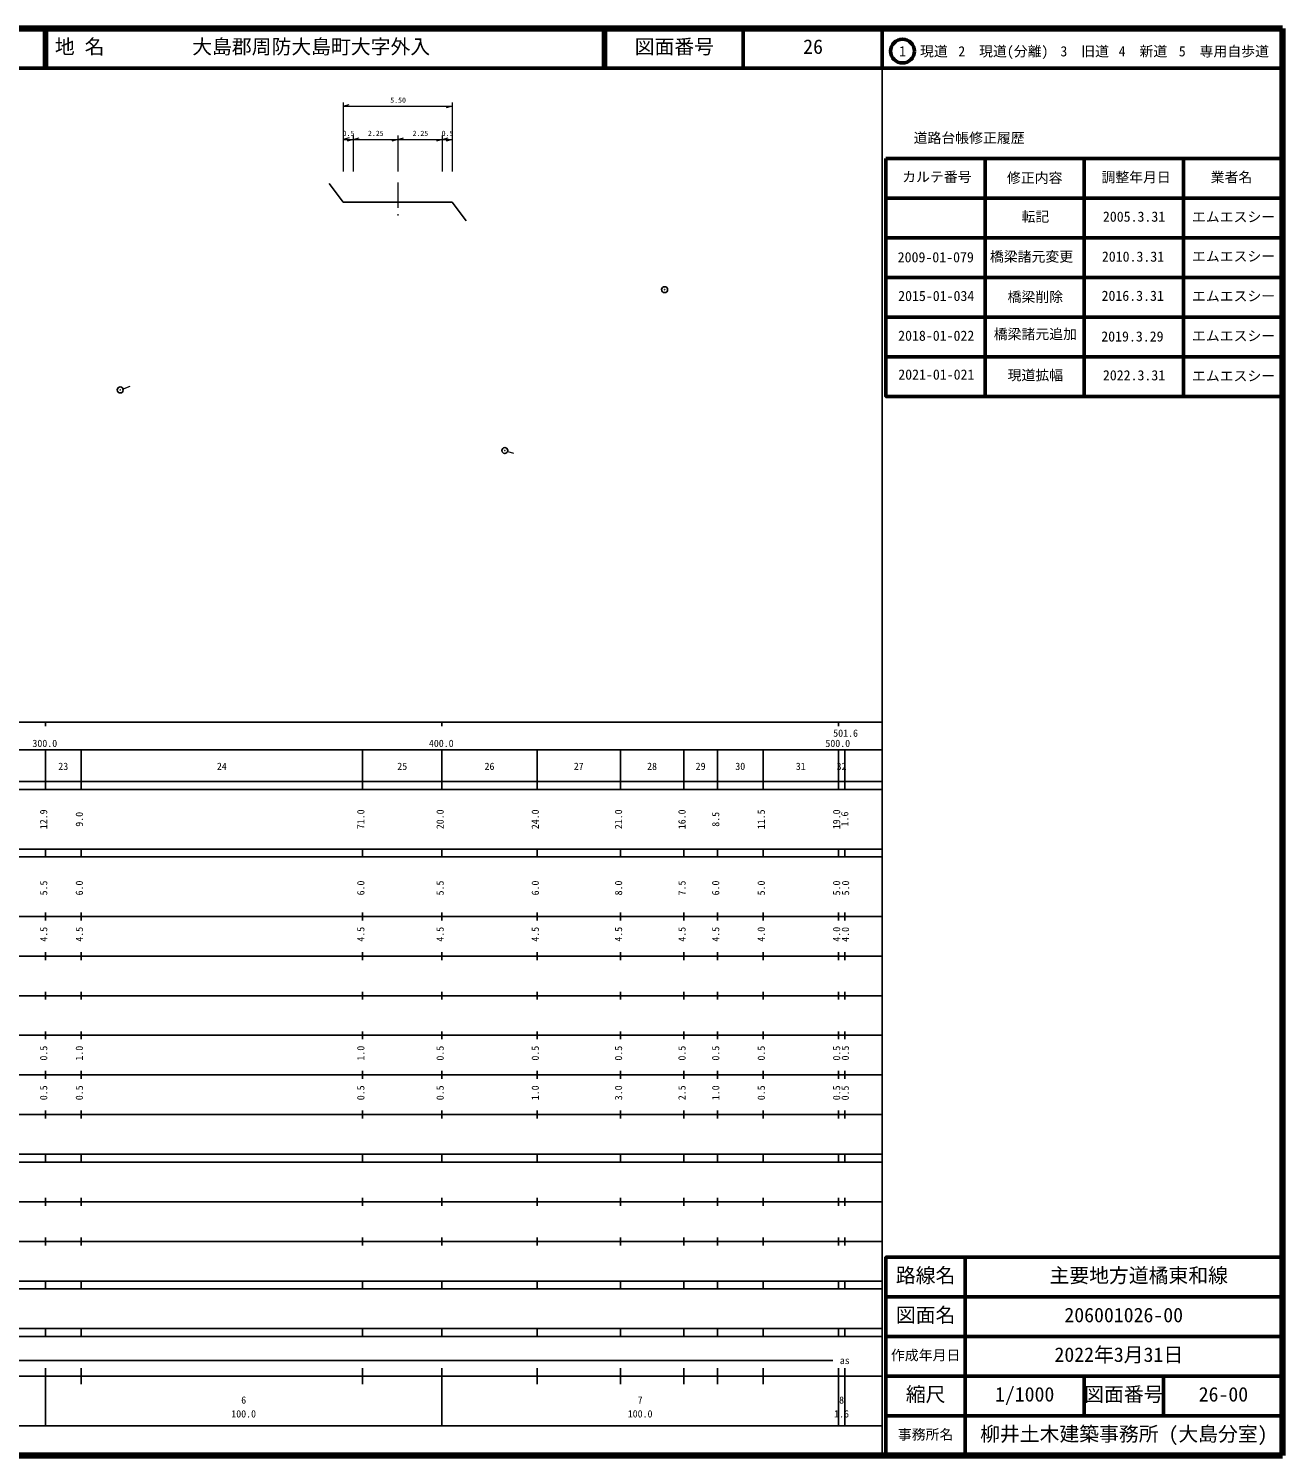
# Model space of a CAD drawing. Units: millimetres, scale not verified, with parts at other scales. Extents: x 40000 to 680000, y 20000 to 380000.
# Drawn here: x 363736 to 680000, y 20000 to 380000 of the extents above; entities that cross this region are included whole.
import ezdxf
from ezdxf.enums import TextEntityAlignment as Align

# ---------------------------------------------------------------- set-up
doc = ezdxf.new("R2010")
doc.units = ezdxf.units.MM
doc.header["$LTSCALE"] = 1000
doc.linetypes.add('USER3', pattern=[10, 6.4, -1.6, 0.4, -1.6])
for name, color, linetype, lineweight in [('M-BGD', 7, 'Continuous', 25), ('M-BMK', 2, 'USER3', 13), ('M-BMK-SRVR', 3, 'Continuous', 25), ('M-STR-HTXT', 7, 'Continuous', 13), ('M-TTL', 2, 'Continuous', 140), ('M-TTL-BAND', 7, 'Continuous', 25), ('M-TTL-FRAM', 2, 'Continuous', 50), ('M-TTL-LINE', 7, 'Continuous', 50)]:
    doc.layers.add(name, color=color, linetype=linetype, lineweight=lineweight)
doc.layers.add('M-TTL-TXT', color=7, linetype='Continuous')
doc.styles.add('ＭＳ ゴシック', font='')
doc.styles.get('ＭＳ ゴシック').set_extended_font_data('MS Gothic')

msp = doc.modelspace()

# ---------------------------------------------------------------- linework, layer by layer
at = {"layer": 'M-BGD'}
for p, q in [((439543, 340891), (443092, 336192)), ((470592, 336192), (474140, 331493))]:
    msp.add_line(p, q, dxfattribs=at)
msp.add_lwpolyline([(470592, 336192), (468092, 336192), (445592, 336192), (443092, 336192)], dxfattribs=at)
at = {"layer": 'M-BMK'}
for p, q in [((456842, 341192), (456842, 331192)), ((387455, 289010), (389397, 289769)), ((484653, 273289), (486093, 272830))]:
    msp.add_line(p, q, dxfattribs=at)
at = {"layer": 'M-BMK-SRVR'}
for centre, radius in [((524162, 314124), 750), ((524162, 314124), 30), ((386864, 288824), 750), ((386864, 288824), 30), ((483859, 273529), 750), ((483859, 273529), 30)]:
    msp.add_circle(centre, radius, dxfattribs=at)
at = {"layer": 'M-STR-HTXT'}
for p, q in [((443092, 361382), (443092, 343972)), ((443092, 360382), (444592, 360802)), ((443092, 360382), (470592, 360382)), ((470592, 360382), (469092, 359962)), ((470592, 361382), (470592, 343972)), ((445592, 353012), (445592, 343972)), ((456842, 353012), (456842, 343972)), ((468092, 353012), (468092, 343972)), ((444592, 352432), (443092, 352012)), ((443092, 352012), (445592, 352012)), ((445592, 352012), (444092, 351592)), ((445592, 352012), (447092, 352432)), ((445592, 352012), (456842, 352012)), ((456842, 352012), (455342, 351592)), ((456842, 352012), (458342, 352432)), ((456842, 352012), (468092, 352012)), ((468092, 352012), (466592, 351592)), ((468092, 352012), (469592, 352432)), ((468092, 352012), (470592, 352012)), ((470592, 352012), (469092, 351592))]:
    msp.add_line(p, q, dxfattribs=at)
at = {"layer": 'M-TTL'}
for p, q in [((680000, 380000), (40000, 380000)), ((680000, 20000), (680000, 380000)), ((40000, 20000), (680000, 20000))]:
    msp.add_line(p, q, dxfattribs=at)
at = {"layer": 'M-TTL-BAND'}
for p, q in [((579000, 20000), (579000, 370000)), ((40000, 205000), (579000, 205000)), ((368000, 205000), (368000, 204000)), ((468000, 205000), (468000, 204000)), ((568000, 205000), (568000, 204000)), ((68000, 198000), (579000, 198000)), ((368000, 188000), (368000, 198000)), ((377000, 188000), (377000, 198000)), ((448000, 188000), (448000, 198000)), ((468000, 188000), (468000, 198000)), ((492000, 188000), (492000, 198000)), ((513000, 188000), (513000, 198000)), ((529000, 188000), (529000, 198000)), ((537500, 188000), (537500, 198000)), ((549000, 188000), (549000, 198000)), ((568000, 188000), (568000, 198000)), ((569600, 188000), (569600, 198000)), ((40000, 190000), (579000, 190000)), ((40000, 188000), (579000, 188000)), ((40000, 173000), (579000, 173000)), ((368000, 171000), (368000, 173000)), ((377000, 171000), (377000, 173000)), ((448000, 171000), (448000, 173000)), ((468000, 171000), (468000, 173000)), ((492000, 171000), (492000, 173000)), ((513000, 171000), (513000, 173000)), ((529000, 171000), (529000, 173000)), ((537500, 171000), (537500, 173000)), ((549000, 171000), (549000, 173000)), ((568000, 171000), (568000, 173000)), ((569600, 171000), (569600, 173000)), ((40000, 171000), (579000, 171000)), ((40000, 156000), (579000, 156000)), ((368000, 155000), (368000, 157000)), ((377000, 155000), (377000, 157000)), ((448000, 155000), (448000, 157000)), ((468000, 155000), (468000, 157000)), ((492000, 155000), (492000, 157000)), ((513000, 155000), (513000, 157000)), ((529000, 155000), (529000, 157000)), ((537500, 155000), (537500, 157000)), ((549000, 155000), (549000, 157000)), ((568000, 155000), (568000, 157000)), ((569600, 155000), (569600, 157000)), ((52000, 146000), (579000, 146000)), ((368000, 145000), (368000, 147000)), ((377000, 145000), (377000, 147000)), ((448000, 145000), (448000, 147000)), ((468000, 145000), (468000, 147000)), ((492000, 145000), (492000, 147000)), ((513000, 145000), (513000, 147000)), ((529000, 145000), (529000, 147000)), ((537500, 145000), (537500, 147000)), ((549000, 145000), (549000, 147000)), ((568000, 145000), (568000, 147000)), ((569600, 145000), (569600, 147000)), ((368000, 135000), (368000, 137000)), ((377000, 135000), (377000, 137000)), ((448000, 135000), (448000, 137000)), ((468000, 135000), (468000, 137000)), ((492000, 135000), (492000, 137000)), ((513000, 135000), (513000, 137000)), ((529000, 135000), (529000, 137000)), ((537500, 135000), (537500, 137000)), ((549000, 135000), (549000, 137000)), ((568000, 135000), (568000, 137000)), ((569600, 135000), (569600, 137000)), ((52000, 136000), (579000, 136000)), ((46000, 126000), (579000, 126000)), ((368000, 125000), (368000, 127000)), ((377000, 125000), (377000, 127000)), ((448000, 125000), (448000, 127000)), ((468000, 125000), (468000, 127000)), ((492000, 125000), (492000, 127000)), ((513000, 125000), (513000, 127000)), ((529000, 125000), (529000, 127000)), ((537500, 125000), (537500, 127000)), ((549000, 125000), (549000, 127000)), ((568000, 125000), (568000, 127000)), ((569600, 125000), (569600, 127000)), ((52000, 116000), (579000, 116000)), ((368000, 115000), (368000, 117000)), ((377000, 115000), (377000, 117000)), ((448000, 115000), (448000, 117000)), ((468000, 115000), (468000, 117000)), ((492000, 115000), (492000, 117000)), ((513000, 115000), (513000, 117000)), ((529000, 115000), (529000, 117000)), ((537500, 115000), (537500, 117000)), ((549000, 115000), (549000, 117000)), ((568000, 115000), (568000, 117000)), ((569600, 115000), (569600, 117000)), ((46000, 106000), (579000, 106000)), ((368000, 105000), (368000, 107000)), ((377000, 105000), (377000, 107000)), ((448000, 105000), (448000, 107000)), ((468000, 105000), (468000, 107000)), ((492000, 105000), (492000, 107000)), ((513000, 105000), (513000, 107000)), ((529000, 105000), (529000, 107000)), ((537500, 105000), (537500, 107000)), ((549000, 105000), (549000, 107000)), ((568000, 105000), (568000, 107000)), ((569600, 105000), (569600, 107000)), ((40000, 96000), (579000, 96000)), ((40000, 94000), (579000, 94000)), ((368000, 94000), (368000, 96000)), ((377000, 94000), (377000, 96000)), ((448000, 94000), (448000, 96000)), ((468000, 94000), (468000, 96000)), ((492000, 94000), (492000, 96000)), ((513000, 94000), (513000, 96000)), ((529000, 94000), (529000, 96000)), ((537500, 94000), (537500, 96000)), ((549000, 94000), (549000, 96000)), ((568000, 94000), (568000, 96000)), ((569600, 94000), (569600, 96000)), ((49000, 84000), (579000, 84000)), ((368000, 83000), (368000, 85000)), ((377000, 83000), (377000, 85000)), ((448000, 83000), (448000, 85000)), ((468000, 83000), (468000, 85000)), ((492000, 83000), (492000, 85000)), ((513000, 83000), (513000, 85000)), ((529000, 83000), (529000, 85000)), ((537500, 83000), (537500, 85000)), ((549000, 83000), (549000, 85000)), ((568000, 83000), (568000, 85000)), ((569600, 83000), (569600, 85000)), ((40000, 74000), (579000, 74000)), ((368000, 73000), (368000, 75000)), ((377000, 73000), (377000, 75000)), ((448000, 73000), (448000, 75000)), ((468000, 73000), (468000, 75000)), ((492000, 73000), (492000, 75000)), ((513000, 73000), (513000, 75000)), ((529000, 73000), (529000, 75000)), ((537500, 73000), (537500, 75000)), ((549000, 73000), (549000, 75000)), ((568000, 73000), (568000, 75000)), ((569600, 73000), (569600, 75000)), ((40000, 64000), (579000, 64000)), ((40000, 62000), (579000, 62000)), ((368000, 62000), (368000, 64000)), ((377000, 62000), (377000, 64000)), ((448000, 62000), (448000, 64000)), ((468000, 62000), (468000, 64000)), ((492000, 62000), (492000, 64000)), ((513000, 62000), (513000, 64000)), ((529000, 62000), (529000, 64000)), ((537500, 62000), (537500, 64000)), ((549000, 62000), (549000, 64000)), ((568000, 62000), (568000, 64000)), ((569600, 62000), (569600, 64000)), ((40000, 52000), (579000, 52000)), ((368000, 50000), (368000, 52000)), ((377000, 50000), (377000, 52000)), ((448000, 50000), (448000, 52000)), ((468000, 50000), (468000, 52000)), ((492000, 50000), (492000, 52000)), ((513000, 50000), (513000, 52000)), ((529000, 50000), (529000, 52000)), ((537500, 50000), (537500, 52000)), ((549000, 50000), (549000, 52000)), ((568000, 50000), (568000, 52000)), ((569600, 50000), (569600, 52000)), ((40000, 50000), (579000, 50000)), ((307800, 44000), (566600, 44000)), ((40000, 40000), (579000, 40000)), ((368000, 27500), (368000, 42000)), ((377000, 38000), (377000, 42000)), ((448000, 38000), (448000, 42000)), ((468000, 27500), (468000, 42000)), ((492000, 38000), (492000, 42000)), ((513000, 38000), (513000, 42000)), ((529000, 38000), (529000, 42000)), ((537500, 38000), (537500, 42000)), ((549000, 38000), (549000, 42000)), ((568000, 27500), (568000, 42000)), ((569600, 27500), (569600, 42000)), ((68000, 27500), (579000, 27500))]:
    msp.add_line(p, q, dxfattribs=at)
at = {"layer": 'M-TTL-FRAM'}
msp.add_line((580000, 347197), (680000, 347197), dxfattribs=at)
for points in [[(580000, 347197), (580000, 287197), (680000, 287197)], [(680000, 70000), (580000, 70000), (580000, 20000)]]:
    msp.add_lwpolyline(points, dxfattribs=at)
at = {"layer": 'M-TTL-LINE'}
for p, q in [((367750, 380000), (367750, 370000)), ((368250, 380000), (368250, 370000)), ((508746, 380000), (508746, 370000)), ((509246, 380000), (509246, 370000)), ((543996, 380000), (543996, 370000)), ((579000, 380000), (579000, 370000)), ((40000, 370000), (680000, 370000)), ((605000, 347197), (605000, 287197)), ((630000, 347197), (630000, 287197)), ((655000, 347197), (655000, 287197)), ((580000, 337197), (680000, 337197)), ((580000, 327197), (680000, 327197)), ((580000, 317197), (680000, 317197)), ((580000, 307197), (680000, 307197)), ((580000, 297197), (680000, 297197)), ((600000, 70000), (600000, 20000)), ((680000, 60000), (580000, 60000)), ((680000, 50000), (580000, 50000)), ((680000, 40000), (580000, 40000)), ((630000, 40000), (630000, 30000)), ((650000, 40000), (650000, 30000)), ((680000, 30000), (580000, 30000))]:
    msp.add_line(p, q, dxfattribs=at)
msp.add_circle((584174, 374314), 3000, dxfattribs=at)

# ---------------------------------------------------------------- texts
at = {"layer": 'M-STR-HTXT', "style": 'ＭＳ ゴシック', "width": 1.05}
for s, p in [('5.50', (454967, 360882)), ('0.5', (442942, 352512)), ('2.25', (449342, 352512)), ('2.25', (460592, 352512)), ('0.5', (467942, 352512))]:
    msp.add_text(s, height=1320, dxfattribs=at).set_placement(p, align=Align.BOTTOM_LEFT)
at = {"layer": 'M-TTL-BAND', "style": 'ＭＳ ゴシック'}
for s, p in [('501.6', (566697, 200771)), ('300.0', (364719, 198195)), ('400.0', (464719, 198195)), ('500.0', (564719, 198195)), ('23', (371250, 192405)), ('24', (411250, 192405)), ('25', (456750, 192405)), ('26', (478750, 192405)), ('27', (501250, 192405)), ('28', (519750, 192405)), ('29', (532000, 192405)), ('30', (542000, 192405)), ('31', (557250, 192405)), ('32', (567550, 192405)), ('as', (568350, 42500)), ('6', (417375, 32523)), ('7', (517375, 32523)), ('8', (568175, 32523)), ('100.0', (414875, 29033)), ('100.0', (514875, 29033)), ('1.6', (566925, 29033))]:
    msp.add_text(s, height=1833, dxfattribs=at).set_placement(p, align=Align.BOTTOM_LEFT)
for s, p in [('12.9', (369000, 178000)), ('9.0', (378000, 178625)), ('71.0', (449000, 178000)), ('20.0', (469000, 178000)), ('24.0', (493000, 178000)), ('21.0', (514000, 178000)), ('16.0', (530000, 178000)), ('8.5', (538500, 178625)), ('11.5', (550000, 178000)), ('19.0', (569000, 178000)), ('1.6', (571065, 178706)), ('5.5', (369000, 161299)), ('6.0', (378000, 161299)), ('6.0', (449000, 161299)), ('5.5', (469000, 161299)), ('6.0', (493000, 161299)), ('8.0', (514000, 161299)), ('7.5', (530000, 161299)), ('6.0', (538500, 161299)), ('5.0', (550000, 161299)), ('5.0', (569000, 161299)), ('5.0', (571262, 161300)), ('4.5', (369000, 149625)), ('4.5', (378000, 149625)), ('4.5', (449000, 149625)), ('4.5', (469000, 149625)), ('4.5', (493000, 149625)), ('4.5', (514000, 149625)), ('4.5', (530000, 149625)), ('4.5', (538500, 149625)), ('4.0', (550000, 149625)), ('4.0', (569000, 149625)), ('4.0', (571212, 149588)), ('0.5', (369000, 119625)), ('1.0', (378000, 119625)), ('1.0', (449000, 119625)), ('0.5', (469000, 119625)), ('0.5', (493000, 119625)), ('0.5', (514000, 119625)), ('0.5', (530000, 119625)), ('0.5', (538500, 119625)), ('0.5', (550000, 119625)), ('0.5', (569000, 119625)), ('0.5', (571200, 119658)), ('0.5', (369000, 109625)), ('0.5', (378000, 109625)), ('0.5', (449000, 109625)), ('0.5', (469000, 109625)), ('1.0', (493000, 109625)), ('3.0', (514000, 109625)), ('2.5', (530000, 109625)), ('1.0', (538500, 109625)), ('0.5', (550000, 109625)), ('0.5', (569000, 109625)), ('0.5', (571166, 109581))]:
    msp.add_text(s, height=1833, rotation=90, dxfattribs=at).set_placement(p, align=Align.BOTTOM_LEFT)
at = {"layer": 'M-TTL-TXT', "style": 'ＭＳ ゴシック'}
for s, height, p in [('地 名', 3666, (370380, 372500)), ('大島郡周防大島町大字外入', 3666, (405024, 372500)), ('図面番号', 3666, (516621, 372500)), ('26', 3666, (559123, 372500)), ('1\u3000現道', 2566, (583323, 372208)), ('2\u3000現道(分離)', 2566, (598244, 372208)), ('3\u3000旧道', 2566, (623996, 372208)), ('4\u3000新道', 2566, (638699, 372208)), ('5\u3000専用自歩道', 2566, (653853, 372208)), ('道路台帳修正履歴', 2566, (586968, 350363)), ('カルテ番号', 2566, (584089, 340527)), ('修正内容', 2566, (610509, 340273)), ('調整年月日', 2566, (634339, 340447)), ('業者名', 2566, (661884, 340447)), ('転記', 2566, (614175, 330495)), ('2005.3.31', 2566, (634712, 330495)), ('エムエスシー', 2566, (657175, 330439)), ('橋梁諸元変更 ', 2566, (606212, 320402)), ('2009-01-079', 2566, (582962, 320260)), ('2010.3.31', 2566, (634450, 320411)), ('エムエスシー', 2566, (657175, 320487)), ('2015-01-034', 2566, (583075, 310487)), ('橋梁削除', 2566, (610675, 310248)), ('2016.3.31', 2566, (634374, 310531)), ('エムエスシー', 2566, (657175, 310455)), ('2018-01-022', 2566, (583075, 300455)), ('橋梁諸元追加', 2566, (607175, 300867)), ('2019.3.29', 2566, (634298, 300271)), ('エムエスシー', 2566, (657175, 300423)), ('2021-01-021', 2566, (583102, 290661)), ('現道拡幅', 2566, (610675, 290499)), ('2022.3.31', 2566, (634712, 290468)), ('エムエスシー', 2566, (657175, 290316)), ('路線名', 3666, (582500, 62500)), ('主要地方道橘東和線 ', 3666, (621250, 62500)), ('図面名', 3666, (582500, 52500)), ('206001026-00', 3666, (625000, 52500)), ('作成年月日', 2566, (581250, 43250)), ('2022年3月31日', 3666, (622500, 42500)), ('縮尺', 3666, (585000, 32500)), ('1/1000', 3666, (607500, 32500)), ('図面番号', 3666, (630000, 32500)), ('26-00', 3666, (658875, 32500)), ('事務所名', 2566, (583000, 23250)), ('柳井土木建築事務所 (大島分室)', 3666, (603750, 22500))]:
    msp.add_text(s, height=height, dxfattribs=at).set_placement(p, align=Align.BOTTOM_LEFT)

doc.saveas('drawing.dxf')
